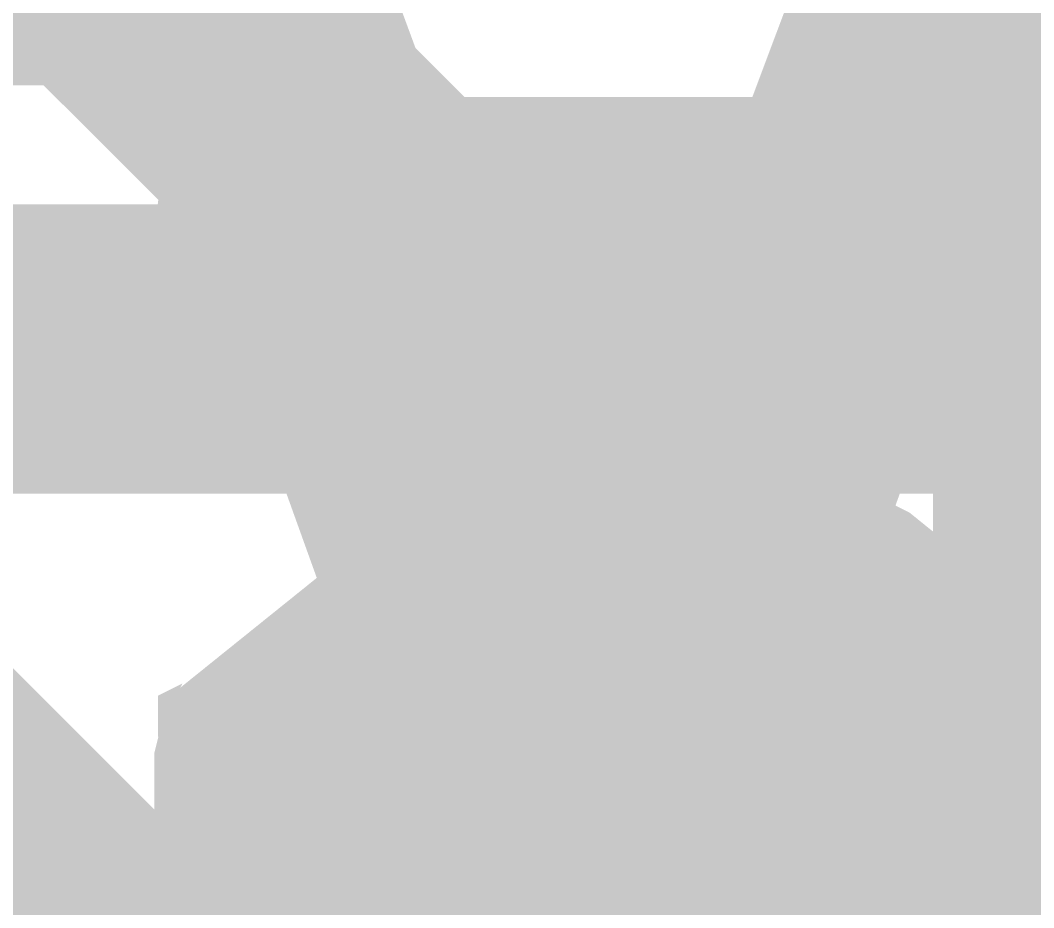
# Model space of a CAD drawing. Extents: x -23 to 289, y -67 to 135.
# Drawn here: x 146.175 to 147.051, y 74.717 to 75.484 of the extents above; entities that cross this region are included whole.
import ezdxf
from ezdxf.enums import TextEntityAlignment as Align

# ---------------------------------------------------------------- set-up
doc = ezdxf.new("R2010")
doc.units = 0
doc.header["$MEASUREMENT"] = 0
for name, color, linetype in [('ASSEMBLY_PART_NUMBERS_BTM', 191, 'CONTINUOUS'), ('DRILL_DRAWING', 21, 'CONTINUOUS'), ('GENERATED_SILKSCREEN_BTM', 255, 'CONTINUOUS'), ('SILKSCREEN_REF_DES_BTM', 211, 'CONTINUOUS'), ('TRACES_LAYER_BOTTOM', 230, 'CONTINUOUS'), ('TRACES_LAYER_TOP', 150, 'CONTINUOUS')]:
    doc.layers.add(name, color=color, linetype=linetype)
doc.styles.add('VERIBEST_GERBER_0', font='txt')

msp = doc.modelspace()

# ---------------------------------------------------------------- linework, layer by layer
at = {"layer": 'GENERATED_SILKSCREEN_BTM', "const_width": 0.15}
for points in [[(146.892, 74.999), (146.896, 74.998), (146.899, 74.997), (146.903, 74.995), (147.039, 74.885), (147.039, 75.302), (146.386, 75.302), (146.379, 75.304), (146.373, 75.308), (146.37, 75.315), (146.369, 75.322), (146.37, 75.33), (146.373, 75.336), (146.379, 75.341), (146.386, 75.343), (147.061, 75.343), (147.068, 75.341), (147.074, 75.336), (147.079, 75.33), (147.081, 75.323), (147.081, 74.842), (147.08, 74.835), (147.077, 74.83), (147.073, 74.827), (147.066, 74.825), (147.062, 74.823), (147.057, 74.822), (147.052, 74.823), (147.048, 74.826), (146.885, 74.959), (146.562, 74.959), (146.406, 74.832), (146.406, 74.51)], [(146.366, 74.5), (146.366, 74.842), (146.367, 74.846), (146.369, 74.852), (146.369, 74.854), (146.371, 74.855), (146.372, 74.857), (146.373, 74.859), (146.542, 74.995), (146.547, 74.997), (146.551, 74.998), (146.555, 74.999), (146.892, 74.999)]]:
    msp.add_lwpolyline(points, dxfattribs=at)
at = {"layer": 'TRACES_LAYER_BOTTOM', "const_width": 0.25}
msp.add_lwpolyline([(163.9, 72.3), (161.92793, 74.27207), (157.69385, 74.27207), (156.23611, 75.7298), (151.99901, 75.7298), (151.46921, 75.2), (144.2, 75.2)], dxfattribs=at)
at = {"layer": 'TRACES_LAYER_TOP', "const_width": 0.25}
for points in [[(163.02543, 73.675), (158.79174, 73.675), (157.8214, 74.64534), (154.53422, 74.64534), (153.56388, 73.675), (147.24112, 73.675), (144.3785, 76.53761), (139.68609, 76.53761), (134.4987, 81.725), (129.56207, 81.725), (126.86207, 79.025), (121.775, 79.025), (118.652, 82.148), (113.402, 82.148), (111.33704, 84.21296), (107.61228, 84.21296), (106.99933, 83.6), (101.6, 83.6)], [(165.7, 75.9), (164.675, 74.875), (163.65974, 74.875), (162.85974, 74.075), (158.95743, 74.075), (157.98709, 75.04534), (154.36854, 75.04534), (153.3982, 74.075), (147.725, 74.075), (145.8, 76)]]:
    msp.add_lwpolyline(points, dxfattribs=at)

# ---------------------------------------------------------------- texts
at = {"layer": 'ASSEMBLY_PART_NUMBERS_BTM', "style": 'VERIBEST_GERBER_0', "text_generation_flag": 2}
for s, p in [('SN74ABT640PWR', (149.5, 77.46)), ('ERJ-8ENF6201V', (148, 75.79))]:
    msp.add_text(s, height=2.032, dxfattribs=at).set_placement(p, align=Align.TOP_LEFT)
at = {"layer": 'DRILL_DRAWING', "style": 'VERIBEST_GERBER_0'}
for p in [(145.8, 76), (147.5, 75.9)]:
    msp.add_text('A', height=2, dxfattribs=at).set_placement(p, align=Align.MIDDLE_CENTER)
at = {"layer": 'SILKSCREEN_REF_DES_BTM', "style": 'VERIBEST_GERBER_0', "text_generation_flag": 2}
msp.add_text('R455', height=1, dxfattribs=at).set_placement((150.05, 75.36), align=Align.TOP_LEFT)

doc.saveas('drawing.dxf')
